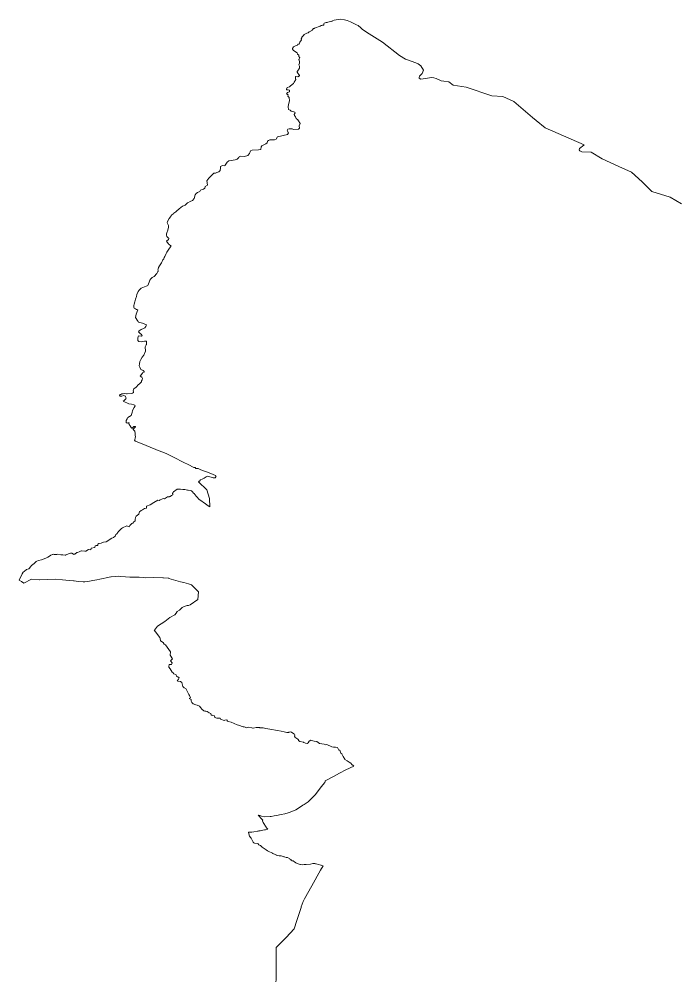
# Model space of a CAD drawing. Header units: inches. Extents: x 16.182 to 16.578, y 48.118 to 48.323.
# Drawn here: x 16.1852 to 16.2332, y 48.1939 to 48.2642 of the extents above; entities that cross this region are included whole.
import ezdxf

# ---------------------------------------------------------------- set-up
doc = ezdxf.new("R2010")
doc.units = ezdxf.units.IN
doc.header["$MEASUREMENT"] = 0
doc.layers.add('Vienna_Districts', color=7, linetype='Continuous', lineweight=9, true_color=0xf0f0f0)

msp = doc.modelspace()

# ---------------------------------------------------------------- linework, layer by layer
at = {"layer": 'Vienna_Districts'}
for p, q in [((16.207447, 48.263881), (16.207476, 48.263916)), ((16.207449, 48.263802), (16.207447, 48.263881)), ((16.207476, 48.263916), (16.207619, 48.263965)), ((16.207619, 48.263965), (16.207674, 48.26397)), ((16.207674, 48.26397), (16.20773, 48.263996)), ((16.20773, 48.263996), (16.207935, 48.264046)), ((16.207935, 48.264046), (16.208033, 48.264067)), ((16.208033, 48.264067), (16.20805, 48.264046)), ((16.20805, 48.264046), (16.208072, 48.264097)), ((16.208072, 48.264097), (16.208186, 48.264132)), ((16.208186, 48.264132), (16.208634, 48.264209)), ((16.208634, 48.264209), (16.208955, 48.264175)), ((16.208955, 48.264175), (16.209138, 48.264112)), ((16.209138, 48.264112), (16.209379, 48.264029)), ((16.209379, 48.264029), (16.20984, 48.263809)), ((16.20601, 48.263081), (16.206208, 48.263198)), ((16.206208, 48.263198), (16.206306, 48.263214)), ((16.206306, 48.263214), (16.20638, 48.263276)), ((16.20638, 48.263276), (16.206491, 48.263325)), ((16.206491, 48.263325), (16.206517, 48.263376)), ((16.206517, 48.263376), (16.206593, 48.263411)), ((16.206593, 48.263411), (16.206686, 48.263525)), ((16.206686, 48.263525), (16.206734, 48.263538)), ((16.206734, 48.263538), (16.206751, 48.263561)), ((16.206751, 48.263561), (16.207184, 48.263697)), ((16.207184, 48.263697), (16.207238, 48.263741)), ((16.207238, 48.263741), (16.207295, 48.263749)), ((16.207295, 48.263749), (16.207345, 48.263783)), ((16.207345, 48.263783), (16.207419, 48.263782)), ((16.207419, 48.263782), (16.207449, 48.263802)), ((16.20984, 48.263809), (16.209959, 48.263752)), ((16.209959, 48.263752), (16.210024, 48.263689)), ((16.210024, 48.263689), (16.210067, 48.263648)), ((16.210067, 48.263648), (16.210117, 48.2636)), ((16.210117, 48.2636), (16.210232, 48.263491)), ((16.210232, 48.263491), (16.210554, 48.263263)), ((16.210554, 48.263263), (16.21172, 48.262527)), ((16.205631, 48.26239), (16.205687, 48.26253)), ((16.205687, 48.26253), (16.205817, 48.262697)), ((16.205791, 48.262783), (16.205828, 48.262861)), ((16.205817, 48.262697), (16.205791, 48.262783)), ((16.205825, 48.262907), (16.20586, 48.262934)), ((16.205828, 48.262861), (16.205825, 48.262907)), ((16.20586, 48.262934), (16.205964, 48.263013)), ((16.205964, 48.263013), (16.20601, 48.263081)), ((16.21172, 48.262527), (16.212965, 48.26156)), ((16.205153, 48.262026), (16.205157, 48.262064)), ((16.205234, 48.261928), (16.205153, 48.262026)), ((16.205157, 48.262064), (16.205228, 48.262202)), ((16.205228, 48.262202), (16.205363, 48.262275)), ((16.205492, 48.261745), (16.205234, 48.261928)), ((16.205363, 48.262275), (16.205444, 48.262282)), ((16.205444, 48.262282), (16.205509, 48.26231)), ((16.205509, 48.26231), (16.205539, 48.262384)), ((16.205539, 48.262384), (16.205631, 48.26239)), ((16.205516, 48.261665), (16.205492, 48.261745)), ((16.205618, 48.261578), (16.205516, 48.261665)), ((16.20562, 48.261486), (16.205618, 48.261578)), ((16.20568, 48.261396), (16.20562, 48.261486)), ((16.205625, 48.261266), (16.205634, 48.261287)), ((16.205672, 48.261116), (16.205625, 48.261266)), ((16.205634, 48.261287), (16.20568, 48.261396)), ((16.205663, 48.261008), (16.205672, 48.261116)), ((16.212965, 48.26156), (16.213406, 48.261296)), ((16.213406, 48.261296), (16.213432, 48.261281)), ((16.213432, 48.261281), (16.214283, 48.260966)), ((16.20548, 48.2604), (16.205596, 48.260516)), ((16.205481, 48.260347), (16.20548, 48.2604)), ((16.205596, 48.260516), (16.205607, 48.260555)), ((16.205607, 48.260555), (16.205663, 48.260628)), ((16.205623, 48.260883), (16.205663, 48.261008)), ((16.205657, 48.260789), (16.205623, 48.260883)), ((16.205663, 48.260628), (16.205657, 48.260789)), ((16.214283, 48.260966), (16.214341, 48.260944)), ((16.214341, 48.260944), (16.214528, 48.260807)), ((16.214528, 48.260807), (16.214721, 48.260475)), ((16.214721, 48.260475), (16.214642, 48.260245)), ((16.205273, 48.259603), (16.205394, 48.259794)), ((16.20536, 48.25987), (16.205361, 48.259991)), ((16.205394, 48.259794), (16.20536, 48.25987)), ((16.205361, 48.259991), (16.205406, 48.260017)), ((16.205406, 48.260017), (16.205536, 48.26001)), ((16.20566, 48.260098), (16.205481, 48.260347)), ((16.205536, 48.26001), (16.205655, 48.260073)), ((16.205655, 48.260073), (16.20566, 48.260098)), ((16.214428, 48.260041), (16.214404, 48.259939)), ((16.214404, 48.259939), (16.21442, 48.259895)), ((16.21442, 48.259895), (16.214538, 48.259818)), ((16.214642, 48.260245), (16.214428, 48.260041)), ((16.214538, 48.259818), (16.215329, 48.259942)), ((16.215329, 48.259942), (16.215488, 48.259936)), ((16.215488, 48.259936), (16.215661, 48.259885)), ((16.215661, 48.259885), (16.216011, 48.259715)), ((16.216011, 48.259715), (16.216224, 48.259677)), ((16.216224, 48.259677), (16.216584, 48.259643)), ((16.204706, 48.259095), (16.204761, 48.259222)), ((16.204723, 48.259046), (16.204706, 48.259095)), ((16.204845, 48.259045), (16.204723, 48.259046)), ((16.204761, 48.259222), (16.20493, 48.259264)), ((16.20492, 48.259032), (16.204845, 48.259045)), ((16.20494, 48.259012), (16.20492, 48.259032)), ((16.204922, 48.258907), (16.20494, 48.259012)), ((16.20493, 48.259264), (16.205006, 48.259334)), ((16.205006, 48.259334), (16.20523, 48.259514)), ((16.20523, 48.259514), (16.205273, 48.259603)), ((16.216584, 48.259643), (16.216886, 48.259402)), ((16.216886, 48.259402), (16.217856, 48.259239)), ((16.217856, 48.259239), (16.219733, 48.258613)), ((16.204703, 48.258762), (16.204794, 48.258848)), ((16.204822, 48.258683), (16.204703, 48.258762)), ((16.204794, 48.258848), (16.204922, 48.258907)), ((16.204799, 48.25859), (16.204822, 48.258683)), ((16.204895, 48.258484), (16.204799, 48.25859)), ((16.204934, 48.258235), (16.204895, 48.258484)), ((16.219733, 48.258613), (16.220531, 48.258569)), ((16.220531, 48.258569), (16.221344, 48.258193)), ((16.204844, 48.257814), (16.204858, 48.257988)), ((16.204851, 48.257604), (16.204844, 48.257814)), ((16.204968, 48.257556), (16.204851, 48.257604)), ((16.204858, 48.257988), (16.204934, 48.258235)), ((16.205051, 48.257495), (16.204968, 48.257556)), ((16.221344, 48.258193), (16.222709, 48.257034)), ((16.205241, 48.257444), (16.205051, 48.257495)), ((16.20531, 48.257405), (16.205241, 48.257444)), ((16.205264, 48.257235), (16.205339, 48.257364)), ((16.205303, 48.257163), (16.205264, 48.257235)), ((16.205378, 48.257066), (16.205303, 48.257163)), ((16.205339, 48.257364), (16.20531, 48.257405)), ((16.205426, 48.256961), (16.205378, 48.257066)), ((16.205535, 48.256855), (16.205426, 48.256961)), ((16.205578, 48.256791), (16.205535, 48.256855)), ((16.222709, 48.257034), (16.222974, 48.256809)), ((16.204772, 48.256073), (16.204797, 48.256165)), ((16.204797, 48.256165), (16.204907, 48.25621)), ((16.204907, 48.25621), (16.205118, 48.256202)), ((16.205118, 48.256202), (16.205217, 48.256151)), ((16.205217, 48.256151), (16.205589, 48.256173)), ((16.205716, 48.256584), (16.205578, 48.256791)), ((16.205589, 48.256173), (16.205673, 48.256258)), ((16.205647, 48.256421), (16.205716, 48.256584)), ((16.205673, 48.256258), (16.205647, 48.256421)), ((16.222974, 48.256809), (16.223617, 48.256263)), ((16.223617, 48.256263), (16.226474, 48.255026)), ((16.203843, 48.255397), (16.20396, 48.255443)), ((16.20396, 48.255443), (16.204062, 48.255615)), ((16.204062, 48.255615), (16.20479, 48.255776)), ((16.204846, 48.255904), (16.204772, 48.256073)), ((16.20479, 48.255776), (16.204846, 48.255904)), ((16.202837, 48.254696), (16.202859, 48.254887)), ((16.202859, 48.254887), (16.202909, 48.254953)), ((16.202909, 48.254953), (16.20321, 48.2551)), ((16.20321, 48.2551), (16.20331, 48.255176)), ((16.20331, 48.255176), (16.203332, 48.255302)), ((16.203332, 48.255302), (16.203404, 48.255356)), ((16.203404, 48.255356), (16.203495, 48.2554)), ((16.203495, 48.2554), (16.203843, 48.255397)), ((16.226139, 48.254765), (16.226105, 48.254674)), ((16.22646, 48.255015), (16.226139, 48.254765)), ((16.226474, 48.255026), (16.22646, 48.255015)), ((16.201099, 48.253987), (16.201231, 48.254104)), ((16.201231, 48.254104), (16.20125, 48.254164)), ((16.20125, 48.254164), (16.201303, 48.254184)), ((16.201303, 48.254184), (16.201372, 48.254203)), ((16.201372, 48.254203), (16.201649, 48.254175)), ((16.201649, 48.254175), (16.201883, 48.254244)), ((16.201883, 48.254244), (16.202015, 48.254386)), ((16.202015, 48.254386), (16.202069, 48.254602)), ((16.202069, 48.254602), (16.20219, 48.25465)), ((16.20219, 48.25465), (16.202676, 48.254658)), ((16.202676, 48.254658), (16.202837, 48.254696)), ((16.226105, 48.254674), (16.226162, 48.254588)), ((16.226162, 48.254588), (16.226307, 48.254529)), ((16.226307, 48.254529), (16.22698, 48.254493)), ((16.22698, 48.254493), (16.226987, 48.254492)), ((16.226987, 48.254492), (16.227804, 48.25401)), ((16.199892, 48.253326), (16.199897, 48.253452)), ((16.199897, 48.253452), (16.200041, 48.253524)), ((16.200041, 48.253524), (16.200194, 48.253489)), ((16.200194, 48.253489), (16.200238, 48.253537)), ((16.200238, 48.253537), (16.20038, 48.253773)), ((16.20038, 48.253773), (16.200501, 48.253864)), ((16.200501, 48.253864), (16.20066, 48.253885)), ((16.20066, 48.253885), (16.200968, 48.253928)), ((16.200968, 48.253928), (16.201099, 48.253987)), ((16.227804, 48.25401), (16.229019, 48.253453)), ((16.229019, 48.253453), (16.229944, 48.253042)), ((16.199022, 48.252595), (16.199273, 48.25283)), ((16.199273, 48.25283), (16.19941, 48.252957)), ((16.19941, 48.252957), (16.199512, 48.252971)), ((16.199512, 48.252971), (16.199629, 48.252998)), ((16.199629, 48.252998), (16.19976, 48.253059)), ((16.19976, 48.253059), (16.199865, 48.253156)), ((16.199865, 48.253156), (16.199892, 48.253326)), ((16.229944, 48.253042), (16.230706, 48.25232)), ((16.198733, 48.251853), (16.198759, 48.251985)), ((16.198759, 48.251985), (16.198929, 48.252079)), ((16.198885, 48.252388), (16.199022, 48.252595)), ((16.198907, 48.252286), (16.198885, 48.252388)), ((16.198915, 48.252246), (16.198907, 48.252286)), ((16.198922, 48.252196), (16.198915, 48.252246)), ((16.198926, 48.252137), (16.198922, 48.252196)), ((16.198929, 48.252079), (16.198926, 48.252137)), ((16.230706, 48.25232), (16.231137, 48.251912)), ((16.197963, 48.251097), (16.198027, 48.251385)), ((16.198027, 48.251385), (16.198116, 48.251482)), ((16.198116, 48.251482), (16.198203, 48.251535)), ((16.198203, 48.251535), (16.198379, 48.251618)), ((16.198379, 48.251618), (16.198418, 48.251705)), ((16.198418, 48.251705), (16.198543, 48.251765)), ((16.198543, 48.251765), (16.198637, 48.251785)), ((16.198637, 48.251785), (16.198733, 48.251853)), ((16.231137, 48.251912), (16.231435, 48.25163)), ((16.231435, 48.25163), (16.232759, 48.251201)), ((16.196875, 48.250352), (16.197106, 48.250551)), ((16.197106, 48.250551), (16.197293, 48.25063)), ((16.197293, 48.25063), (16.197475, 48.250783)), ((16.197475, 48.250783), (16.197497, 48.250802)), ((16.197497, 48.250802), (16.197675, 48.250883)), ((16.197675, 48.250883), (16.197832, 48.250957)), ((16.197832, 48.250957), (16.197963, 48.251097)), ((16.232759, 48.251201), (16.233589, 48.250711)), ((16.196229, 48.249768), (16.196261, 48.249821)), ((16.196261, 48.249821), (16.196317, 48.249917)), ((16.196317, 48.249917), (16.196465, 48.250003)), ((16.196465, 48.250003), (16.196504, 48.250079)), ((16.196504, 48.250079), (16.196589, 48.250121)), ((16.196589, 48.250121), (16.196638, 48.250162)), ((16.196638, 48.250162), (16.196709, 48.25023)), ((16.196709, 48.25023), (16.196819, 48.25031)), ((16.196819, 48.25031), (16.196875, 48.250352)), ((16.195978, 48.249319), (16.196011, 48.249439)), ((16.196096, 48.249125), (16.195978, 48.249319)), ((16.196011, 48.249439), (16.196141, 48.249644)), ((16.196072, 48.248989), (16.196096, 48.249125)), ((16.196141, 48.249644), (16.196229, 48.249768)), ((16.195934, 48.248516), (16.195985, 48.248676)), ((16.195938, 48.248416), (16.195934, 48.248516)), ((16.195959, 48.248338), (16.195938, 48.248416)), ((16.195985, 48.248676), (16.196005, 48.248712)), ((16.196005, 48.248712), (16.196072, 48.248989)), ((16.195934, 48.247998), (16.196077, 48.248121)), ((16.195978, 48.24791), (16.195934, 48.247998)), ((16.196059, 48.248239), (16.195959, 48.248338)), ((16.196077, 48.247786), (16.195978, 48.24791)), ((16.196101, 48.248199), (16.196059, 48.248239)), ((16.196077, 48.248121), (16.196109, 48.248161)), ((16.196082, 48.247781), (16.196077, 48.247786)), ((16.196128, 48.247739), (16.196082, 48.247781)), ((16.196109, 48.248161), (16.196101, 48.248199)), ((16.196266, 48.247656), (16.196128, 48.247739)), ((16.195812, 48.246873), (16.195915, 48.24708)), ((16.195915, 48.24708), (16.195972, 48.247182)), ((16.195972, 48.247182), (16.196167, 48.247485)), ((16.196167, 48.247485), (16.196243, 48.247597)), ((16.196243, 48.247597), (16.196278, 48.247649)), ((16.196278, 48.247649), (16.196266, 48.247656)), ((16.195425, 48.246194), (16.195574, 48.246397)), ((16.195574, 48.246397), (16.19563, 48.246505)), ((16.19563, 48.246505), (16.19567, 48.246616)), ((16.19567, 48.246616), (16.195738, 48.246701)), ((16.195738, 48.246701), (16.195776, 48.246808)), ((16.195776, 48.246808), (16.195812, 48.246873)), ((16.195048, 48.245398), (16.195236, 48.245632)), ((16.195236, 48.245632), (16.195308, 48.245762)), ((16.195308, 48.245762), (16.195327, 48.245795)), ((16.195316, 48.245887), (16.195324, 48.245944)), ((16.19532, 48.245847), (16.195316, 48.245887)), ((16.195324, 48.245821), (16.19532, 48.245847)), ((16.195324, 48.245944), (16.195353, 48.246057)), ((16.195325, 48.24581), (16.195324, 48.245821)), ((16.195327, 48.245795), (16.195325, 48.24581)), ((16.195353, 48.246057), (16.195425, 48.246194)), ((16.194618, 48.244864), (16.194663, 48.244982)), ((16.194663, 48.244982), (16.194712, 48.245146)), ((16.194712, 48.245146), (16.194788, 48.245247)), ((16.194788, 48.245247), (16.194881, 48.245332)), ((16.194881, 48.245332), (16.194934, 48.245356)), ((16.194934, 48.245356), (16.194993, 48.245377)), ((16.194993, 48.245377), (16.195048, 48.245398)), ((16.193779, 48.244097), (16.193875, 48.244302)), ((16.193875, 48.244302), (16.193933, 48.244399)), ((16.193933, 48.244399), (16.194012, 48.244489)), ((16.194012, 48.244489), (16.194089, 48.244551)), ((16.194089, 48.244551), (16.19421, 48.244615)), ((16.19421, 48.244615), (16.194322, 48.244658)), ((16.194322, 48.244658), (16.194441, 48.244691)), ((16.194441, 48.244691), (16.194535, 48.244734)), ((16.194535, 48.244734), (16.194566, 48.244754)), ((16.194566, 48.244754), (16.194599, 48.244798)), ((16.194599, 48.244798), (16.194618, 48.244864)), ((16.193562, 48.243377), (16.193611, 48.243558)), ((16.193611, 48.243558), (16.193681, 48.243744)), ((16.193681, 48.243744), (16.193734, 48.243945)), ((16.193734, 48.243945), (16.193779, 48.244097)), ((16.193543, 48.243287), (16.193562, 48.243377)), ((16.193543, 48.243241), (16.193543, 48.243287)), ((16.193552, 48.243168), (16.193543, 48.243241)), ((16.19358, 48.243094), (16.193552, 48.243168)), ((16.193681, 48.243039), (16.19358, 48.243094)), ((16.193743, 48.243003), (16.193681, 48.243039)), ((16.19372, 48.242661), (16.193837, 48.242966)), ((16.193837, 48.242966), (16.193743, 48.243003)), ((16.193683, 48.24242), (16.19372, 48.242661)), ((16.193728, 48.242335), (16.193683, 48.24242)), ((16.193792, 48.242208), (16.193728, 48.242335)), ((16.19386, 48.242113), (16.193792, 48.242208)), ((16.193883, 48.242082), (16.19386, 48.242113)), ((16.193879, 48.241371), (16.193946, 48.241425)), ((16.193894, 48.242073), (16.193883, 48.242082)), ((16.194194, 48.241985), (16.193894, 48.242073)), ((16.193946, 48.241425), (16.194095, 48.241543)), ((16.194095, 48.241543), (16.194262, 48.241605)), ((16.194482, 48.24187), (16.194194, 48.241985)), ((16.194262, 48.241605), (16.194364, 48.241658)), ((16.194364, 48.241658), (16.194425, 48.241758)), ((16.194425, 48.241758), (16.194446, 48.241818)), ((16.194446, 48.241818), (16.194482, 48.24187)), ((16.193831, 48.240833), (16.193839, 48.240927)), ((16.193852, 48.240737), (16.193831, 48.240833)), ((16.193839, 48.240927), (16.193894, 48.241061)), ((16.193907, 48.240653), (16.193852, 48.240737)), ((16.194034, 48.241227), (16.193879, 48.241371)), ((16.193894, 48.241061), (16.194099, 48.241042)), ((16.194085, 48.241194), (16.194034, 48.241227)), ((16.194149, 48.241088), (16.194085, 48.241194)), ((16.194338, 48.240684), (16.194097, 48.240621)), ((16.194099, 48.241042), (16.194149, 48.241088)), ((16.194448, 48.240674), (16.194338, 48.240684)), ((16.194097, 48.240621), (16.193907, 48.240653)), ((16.194383, 48.24026), (16.194397, 48.240314)), ((16.194406, 48.239943), (16.194383, 48.24026)), ((16.194397, 48.240314), (16.194448, 48.240411)), ((16.194465, 48.240653), (16.194448, 48.240674)), ((16.194448, 48.240411), (16.194471, 48.240443)), ((16.194483, 48.240498), (16.194465, 48.240653)), ((16.194471, 48.240443), (16.194483, 48.240498)), ((16.193977, 48.239184), (16.194052, 48.239341)), ((16.194052, 48.239341), (16.194153, 48.239511)), ((16.194153, 48.239511), (16.194286, 48.239662)), ((16.194286, 48.239662), (16.194406, 48.239943)), ((16.193933, 48.238887), (16.193952, 48.239027)), ((16.193976, 48.238791), (16.193933, 48.238887)), ((16.193952, 48.239027), (16.193977, 48.239184)), ((16.194061, 48.238602), (16.193976, 48.238791)), ((16.194226, 48.238533), (16.194061, 48.238602)), ((16.194019, 48.238113), (16.194195, 48.238333)), ((16.194133, 48.238039), (16.194019, 48.238113)), ((16.194181, 48.23796), (16.194133, 48.238039)), ((16.19417, 48.237868), (16.194181, 48.23796)), ((16.194195, 48.238333), (16.194215, 48.238391)), ((16.194215, 48.238391), (16.194302, 48.238425)), ((16.194299, 48.23846), (16.194226, 48.238533)), ((16.194302, 48.238425), (16.194299, 48.23846)), ((16.193518, 48.237124), (16.193561, 48.237188)), ((16.193561, 48.237188), (16.193719, 48.237309)), ((16.193719, 48.237309), (16.193772, 48.237367)), ((16.193772, 48.237367), (16.193847, 48.237468)), ((16.193847, 48.237468), (16.193985, 48.237582)), ((16.193985, 48.237582), (16.194072, 48.237649)), ((16.194072, 48.237649), (16.194102, 48.237719)), ((16.194102, 48.237719), (16.19412, 48.237783)), ((16.19412, 48.237783), (16.19417, 48.237868)), ((16.192502, 48.236705), (16.192515, 48.236767)), ((16.192523, 48.236681), (16.192502, 48.236705)), ((16.192515, 48.236767), (16.19256, 48.236783)), ((16.19255, 48.236651), (16.192523, 48.236681)), ((16.192662, 48.236674), (16.19255, 48.236651)), ((16.19256, 48.236783), (16.19259, 48.236795)), ((16.19259, 48.236795), (16.192672, 48.236825)), ((16.192794, 48.236702), (16.192662, 48.236674)), ((16.192672, 48.236825), (16.192774, 48.236844)), ((16.192774, 48.236844), (16.192891, 48.236865)), ((16.192929, 48.23666), (16.192794, 48.236702)), ((16.192891, 48.236865), (16.193023, 48.236843)), ((16.192949, 48.236654), (16.192929, 48.23666)), ((16.192975, 48.236573), (16.192949, 48.236654)), ((16.192989, 48.236516), (16.192975, 48.236573)), ((16.192975, 48.236461), (16.192989, 48.236516)), ((16.193023, 48.236843), (16.193071, 48.236843)), ((16.193071, 48.236843), (16.193382, 48.236857)), ((16.193382, 48.236857), (16.193448, 48.236879)), ((16.193448, 48.236879), (16.193521, 48.236941)), ((16.19349, 48.23705), (16.193518, 48.237124)), ((16.193528, 48.236985), (16.19349, 48.23705)), ((16.193521, 48.236941), (16.193528, 48.236985)), ((16.192769, 48.236301), (16.192836, 48.236349)), ((16.193191, 48.236099), (16.192769, 48.236301)), ((16.192836, 48.236349), (16.192975, 48.236461)), ((16.193371, 48.23608), (16.193191, 48.236099)), ((16.193556, 48.236027), (16.193371, 48.23608)), ((16.193454, 48.235603), (16.193579, 48.235822)), ((16.193625, 48.235997), (16.193556, 48.236027)), ((16.193579, 48.235822), (16.193638, 48.235963)), ((16.193638, 48.235963), (16.193625, 48.235997)), ((16.193055, 48.234996), (16.193114, 48.235114)), ((16.193114, 48.235114), (16.193344, 48.235249)), ((16.193344, 48.235249), (16.193418, 48.235476)), ((16.193418, 48.235476), (16.193454, 48.235603)), ((16.192994, 48.234891), (16.193055, 48.234996)), ((16.192994, 48.234738), (16.192994, 48.234891)), ((16.193017, 48.234703), (16.192994, 48.234738)), ((16.193058, 48.234697), (16.193017, 48.234703)), ((16.193111, 48.234723), (16.193058, 48.234697)), ((16.193178, 48.234713), (16.193111, 48.234723)), ((16.193213, 48.234695), (16.193178, 48.234713)), ((16.193186, 48.234659), (16.193213, 48.234695)), ((16.193197, 48.234584), (16.193186, 48.234659)), ((16.193277, 48.234504), (16.193197, 48.234584)), ((16.19336, 48.234382), (16.193277, 48.234504)), ((16.19339, 48.234348), (16.19336, 48.234382)), ((16.19356, 48.234441), (16.193461, 48.234358)), ((16.19355, 48.234294), (16.19366, 48.234409)), ((16.19367, 48.234437), (16.19356, 48.234441)), ((16.19366, 48.234409), (16.19367, 48.234437)), ((16.193414, 48.234318), (16.19339, 48.234348)), ((16.193427, 48.234328), (16.193414, 48.234318)), ((16.193461, 48.234358), (16.193427, 48.234328)), ((16.193491, 48.234232), (16.193508, 48.234249)), ((16.193525, 48.234209), (16.193491, 48.234232)), ((16.193508, 48.234249), (16.19355, 48.234294)), ((16.193606, 48.234129), (16.193525, 48.234209)), ((16.193628, 48.234097), (16.193606, 48.234129)), ((16.193652, 48.23394), (16.193628, 48.234097)), ((16.19364, 48.233599), (16.193662, 48.233718)), ((16.193647, 48.233782), (16.193652, 48.23394)), ((16.193662, 48.233718), (16.193647, 48.233782)), ((16.193594, 48.233409), (16.19364, 48.233599)), ((16.193636, 48.23339), (16.193594, 48.233409)), ((16.193669, 48.233378), (16.193636, 48.23339)), ((16.193676, 48.233375), (16.193669, 48.233378)), ((16.193746, 48.233348), (16.193676, 48.233375)), ((16.193896, 48.233288), (16.193746, 48.233348)), ((16.194045, 48.233227), (16.193896, 48.233288)), ((16.195151, 48.232771), (16.194045, 48.233227)), ((16.195339, 48.232695), (16.195151, 48.232771)), ((16.195669, 48.232561), (16.195339, 48.232695)), ((16.195956, 48.232443), (16.195669, 48.232561)), ((16.19644, 48.232204), (16.195956, 48.232443)), ((16.197214, 48.231823), (16.19644, 48.232204)), ((16.197527, 48.231661), (16.197214, 48.231823)), ((16.197929, 48.231452), (16.197527, 48.231661)), ((16.198064, 48.23144), (16.197929, 48.231452)), ((16.198055, 48.231383), (16.198064, 48.23144)), ((16.19826, 48.231365), (16.198055, 48.231383)), ((16.198457, 48.231281), (16.19826, 48.231365)), ((16.198648, 48.231214), (16.198457, 48.231281)), ((16.198942, 48.231107), (16.198648, 48.231214)), ((16.199101, 48.231038), (16.198942, 48.231107)), ((16.199181, 48.231002), (16.199101, 48.231038)), ((16.199509, 48.230875), (16.199181, 48.231002)), ((16.199553, 48.230859), (16.199509, 48.230875)), ((16.199529, 48.230835), (16.199553, 48.230859)), ((16.198272, 48.230391), (16.198309, 48.230461)), ((16.19889, 48.229809), (16.198272, 48.230391)), ((16.198309, 48.230461), (16.198356, 48.230449)), ((16.198356, 48.230449), (16.198435, 48.230538)), ((16.198435, 48.230538), (16.198547, 48.230606)), ((16.198547, 48.230606), (16.198683, 48.23066)), ((16.198683, 48.23066), (16.198833, 48.23077)), ((16.198833, 48.23077), (16.198924, 48.230805)), ((16.198924, 48.230805), (16.199017, 48.230802)), ((16.199017, 48.230802), (16.199201, 48.23075)), ((16.199201, 48.23075), (16.199344, 48.230696)), ((16.199344, 48.230696), (16.199508, 48.230705)), ((16.199508, 48.230705), (16.199576, 48.230809)), ((16.199576, 48.230809), (16.199529, 48.230835)), ((16.196312, 48.229408), (16.19639, 48.229462)), ((16.196383, 48.229556), (16.196384, 48.229558)), ((16.196383, 48.229553), (16.196383, 48.229556)), ((16.196383, 48.229551), (16.196383, 48.229553)), ((16.196383, 48.229549), (16.196383, 48.229551)), ((16.196384, 48.229547), (16.196383, 48.229549)), ((16.196384, 48.229558), (16.196385, 48.229561)), ((16.196384, 48.229545), (16.196384, 48.229547)), ((16.196385, 48.229544), (16.196384, 48.229545)), ((16.196385, 48.229564), (16.196386, 48.229567)), ((16.196385, 48.229561), (16.196385, 48.229564)), ((16.196385, 48.229542), (16.196385, 48.229544)), ((16.196386, 48.22954), (16.196385, 48.229542)), ((16.196386, 48.229567), (16.196387, 48.22957)), ((16.196387, 48.229538), (16.196386, 48.22954)), ((16.196387, 48.22957), (16.196388, 48.229573)), ((16.196387, 48.229537), (16.196387, 48.229538)), ((16.196388, 48.229535), (16.196387, 48.229537)), ((16.196388, 48.229573), (16.196389, 48.229576)), ((16.196389, 48.229533), (16.196388, 48.229535)), ((16.196389, 48.229576), (16.19639, 48.229579)), ((16.19639, 48.229532), (16.196389, 48.229533)), ((16.19639, 48.229579), (16.196391, 48.229582)), ((16.196391, 48.22953), (16.19639, 48.229532)), ((16.19639, 48.229462), (16.196392, 48.229464)), ((16.196391, 48.229582), (16.196392, 48.229585)), ((16.196392, 48.229528), (16.196391, 48.22953)), ((16.196392, 48.229585), (16.196393, 48.229588)), ((16.196393, 48.229527), (16.196392, 48.229528)), ((16.196392, 48.229464), (16.196393, 48.229465)), ((16.196393, 48.229588), (16.196395, 48.229591)), ((16.196395, 48.229525), (16.196393, 48.229527)), ((16.196393, 48.229465), (16.196395, 48.229467)), ((16.196395, 48.229591), (16.196396, 48.229594)), ((16.196396, 48.229523), (16.196395, 48.229525)), ((16.196395, 48.229467), (16.196396, 48.229468)), ((16.196396, 48.229594), (16.196397, 48.229597)), ((16.196397, 48.229522), (16.196396, 48.229523)), ((16.196396, 48.229468), (16.196397, 48.22947)), ((16.196397, 48.229597), (16.196399, 48.2296)), ((16.196398, 48.22952), (16.196397, 48.229522)), ((16.196397, 48.22947), (16.196399, 48.229471)), ((16.1964, 48.229519), (16.196398, 48.22952)), ((16.196399, 48.2296), (16.1964, 48.229603)), ((16.196399, 48.229471), (16.1964, 48.229473)), ((16.1964, 48.229603), (16.196402, 48.229605)), ((16.196401, 48.229517), (16.1964, 48.229519)), ((16.1964, 48.229473), (16.196401, 48.229475)), ((16.196402, 48.229515), (16.196401, 48.229517)), ((16.196401, 48.229475), (16.196402, 48.229476)), ((16.196402, 48.229605), (16.196403, 48.229608)), ((16.196403, 48.229514), (16.196402, 48.229515)), ((16.196402, 48.229476), (16.196403, 48.229478)), ((16.196403, 48.229608), (16.196404, 48.229611)), ((16.196403, 48.229513), (16.196403, 48.229514)), ((16.196404, 48.229511), (16.196403, 48.229513)), ((16.196403, 48.229478), (16.196404, 48.22948)), ((16.196404, 48.229611), (16.196406, 48.229613)), ((16.196405, 48.229509), (16.196404, 48.229511)), ((16.196404, 48.22948), (16.196405, 48.229481)), ((16.196406, 48.229507), (16.196405, 48.229509)), ((16.196405, 48.229483), (16.196406, 48.229485)), ((16.196405, 48.229481), (16.196405, 48.229483)), ((16.196406, 48.229613), (16.196407, 48.229616)), ((16.196406, 48.229505), (16.196406, 48.229507)), ((16.196407, 48.229503), (16.196406, 48.229505)), ((16.196406, 48.229487), (16.196407, 48.229489)), ((16.196406, 48.229485), (16.196406, 48.229487)), ((16.196407, 48.229616), (16.196408, 48.229618)), ((16.196407, 48.229501), (16.196407, 48.229503)), ((16.196407, 48.229499), (16.196407, 48.229501)), ((16.196408, 48.229498), (16.196407, 48.229499)), ((16.196407, 48.229492), (16.196408, 48.229494)), ((16.196407, 48.22949), (16.196407, 48.229492)), ((16.196407, 48.229489), (16.196407, 48.22949)), ((16.196408, 48.229618), (16.19641, 48.229621)), ((16.196408, 48.229496), (16.196408, 48.229498)), ((16.196408, 48.229494), (16.196408, 48.229496)), ((16.19641, 48.229621), (16.196411, 48.229623)), ((16.196411, 48.229623), (16.196413, 48.229626)), ((16.196413, 48.229626), (16.196414, 48.229628)), ((16.196414, 48.229628), (16.196416, 48.22963)), ((16.196416, 48.22963), (16.196417, 48.229633)), ((16.196417, 48.229633), (16.196419, 48.229635)), ((16.196419, 48.229635), (16.196421, 48.229638)), ((16.196421, 48.229638), (16.196423, 48.22964)), ((16.196423, 48.22964), (16.196424, 48.229642)), ((16.196424, 48.229642), (16.196426, 48.229645)), ((16.196426, 48.229645), (16.196428, 48.229647)), ((16.196428, 48.229647), (16.19643, 48.229649)), ((16.19643, 48.229649), (16.196432, 48.229651)), ((16.196432, 48.229651), (16.196434, 48.229654)), ((16.196434, 48.229654), (16.196436, 48.229656)), ((16.196436, 48.229656), (16.196438, 48.229658)), ((16.196438, 48.229658), (16.196441, 48.22966)), ((16.196441, 48.22966), (16.196443, 48.229663)), ((16.196443, 48.229663), (16.196543, 48.229739)), ((16.196543, 48.229739), (16.196621, 48.229801)), ((16.196621, 48.229801), (16.196726, 48.229877)), ((16.196726, 48.229877), (16.196957, 48.229872)), ((16.196957, 48.229872), (16.197136, 48.229848)), ((16.197136, 48.229848), (16.197273, 48.22983)), ((16.197273, 48.22983), (16.197482, 48.229802)), ((16.197482, 48.229802), (16.197532, 48.229795)), ((16.197532, 48.229795), (16.197667, 48.229777)), ((16.197667, 48.229777), (16.197777, 48.229751)), ((16.197777, 48.229751), (16.19787, 48.22964)), ((16.19787, 48.22964), (16.197899, 48.229606)), ((16.197899, 48.229606), (16.197977, 48.229517)), ((16.197977, 48.229517), (16.198014, 48.229473)), ((16.198014, 48.229473), (16.198028, 48.229458)), ((16.198028, 48.229458), (16.198118, 48.229352)), ((16.199088, 48.229178), (16.19889, 48.229809)), ((16.194749, 48.228712), (16.195003, 48.228894)), ((16.195003, 48.228894), (16.19531, 48.229054)), ((16.19531, 48.229054), (16.195412, 48.229026)), ((16.195412, 48.229026), (16.195474, 48.229092)), ((16.195474, 48.229092), (16.195601, 48.229129)), ((16.195601, 48.229129), (16.195688, 48.229174)), ((16.195688, 48.229174), (16.195785, 48.229167)), ((16.195785, 48.229167), (16.196017, 48.229313)), ((16.196017, 48.229313), (16.19602, 48.229314)), ((16.19602, 48.229314), (16.196023, 48.229314)), ((16.196023, 48.229314), (16.196026, 48.229314)), ((16.196026, 48.229314), (16.196029, 48.229314)), ((16.196029, 48.229314), (16.196032, 48.229314)), ((16.196032, 48.229314), (16.196035, 48.229314)), ((16.196035, 48.229314), (16.196038, 48.229314)), ((16.196038, 48.229314), (16.196041, 48.229314)), ((16.196041, 48.229314), (16.196044, 48.229314)), ((16.196044, 48.229314), (16.196047, 48.229314)), ((16.196047, 48.229314), (16.19605, 48.229314)), ((16.19605, 48.229314), (16.196053, 48.229314)), ((16.196053, 48.229314), (16.196056, 48.229314)), ((16.196056, 48.229314), (16.196059, 48.229313)), ((16.196059, 48.229313), (16.196062, 48.229313)), ((16.196062, 48.229313), (16.196065, 48.229313)), ((16.196065, 48.229313), (16.196068, 48.229313)), ((16.196068, 48.229313), (16.196071, 48.229312)), ((16.196071, 48.229312), (16.196074, 48.229312)), ((16.196074, 48.229312), (16.196077, 48.229311)), ((16.196077, 48.229311), (16.19608, 48.229311)), ((16.19608, 48.229311), (16.196083, 48.22931)), ((16.196083, 48.22931), (16.196086, 48.22931)), ((16.196086, 48.22931), (16.196089, 48.229309)), ((16.196089, 48.229309), (16.196092, 48.229309)), ((16.196092, 48.229309), (16.196095, 48.229308)), ((16.196095, 48.229308), (16.196097, 48.229308)), ((16.196097, 48.229308), (16.1961, 48.229308)), ((16.1961, 48.229308), (16.196103, 48.229308)), ((16.196103, 48.229308), (16.196106, 48.229308)), ((16.196106, 48.229308), (16.19611, 48.229308)), ((16.19611, 48.229308), (16.196114, 48.229308)), ((16.196114, 48.229308), (16.196118, 48.229309)), ((16.196118, 48.229309), (16.196122, 48.229309)), ((16.196122, 48.229309), (16.196126, 48.22931)), ((16.196126, 48.22931), (16.19613, 48.22931)), ((16.19613, 48.22931), (16.196133, 48.229311)), ((16.196133, 48.229311), (16.196137, 48.229311)), ((16.196137, 48.229311), (16.196141, 48.229312)), ((16.196141, 48.229312), (16.196145, 48.229313)), ((16.196145, 48.229313), (16.196148, 48.229314)), ((16.196148, 48.229314), (16.19615, 48.229314)), ((16.19615, 48.229314), (16.196153, 48.229315)), ((16.196153, 48.229315), (16.196155, 48.229316)), ((16.196155, 48.229316), (16.196158, 48.229317)), ((16.196158, 48.229317), (16.19616, 48.229317)), ((16.19616, 48.229317), (16.196162, 48.229318)), ((16.196162, 48.229318), (16.196165, 48.229319)), ((16.196165, 48.229319), (16.196167, 48.22932)), ((16.196167, 48.22932), (16.196169, 48.229321)), ((16.196169, 48.229321), (16.196172, 48.229322)), ((16.196172, 48.229322), (16.196174, 48.229323)), ((16.196174, 48.229323), (16.196176, 48.229324)), ((16.196176, 48.229324), (16.196179, 48.229325)), ((16.196179, 48.229325), (16.196181, 48.229326)), ((16.196181, 48.229326), (16.196182, 48.229327)), ((16.196182, 48.229327), (16.196185, 48.229328)), ((16.196185, 48.229328), (16.196188, 48.22933)), ((16.196188, 48.22933), (16.196191, 48.229332)), ((16.196191, 48.229332), (16.196193, 48.229333)), ((16.196193, 48.229333), (16.196195, 48.229334)), ((16.196195, 48.229334), (16.196197, 48.229335)), ((16.196197, 48.229335), (16.196312, 48.229408)), ((16.198118, 48.229352), (16.198167, 48.229296)), ((16.198167, 48.229296), (16.198318, 48.229113)), ((16.198318, 48.229113), (16.19837, 48.229078)), ((16.19837, 48.229078), (16.198783, 48.2288)), ((16.198783, 48.2288), (16.198993, 48.228658)), ((16.199101, 48.228585), (16.199088, 48.229178)), ((16.19373, 48.227884), (16.193919, 48.228038)), ((16.193904, 48.228074), (16.193967, 48.228203)), ((16.193919, 48.228038), (16.193904, 48.228074)), ((16.193967, 48.228203), (16.19408, 48.228312)), ((16.19408, 48.228312), (16.194186, 48.228358)), ((16.194186, 48.228358), (16.194325, 48.228461)), ((16.194325, 48.228461), (16.194477, 48.228489)), ((16.194477, 48.228489), (16.194482, 48.228628)), ((16.194482, 48.228628), (16.194749, 48.228712)), ((16.198993, 48.228658), (16.199101, 48.228585)), ((16.193254, 48.227204), (16.193404, 48.227358)), ((16.193404, 48.227358), (16.193483, 48.22737)), ((16.193483, 48.22737), (16.193505, 48.227395)), ((16.193505, 48.227395), (16.19352, 48.227456)), ((16.19352, 48.227456), (16.193638, 48.227555)), ((16.193636, 48.227648), (16.193676, 48.227801)), ((16.193638, 48.227555), (16.193636, 48.227648)), ((16.193676, 48.227801), (16.19373, 48.227884)), ((16.192307, 48.226599), (16.192372, 48.226696)), ((16.192372, 48.226696), (16.192414, 48.226757)), ((16.192414, 48.226757), (16.192639, 48.226992)), ((16.192639, 48.226992), (16.192724, 48.227031)), ((16.192724, 48.227031), (16.19303, 48.227177)), ((16.19303, 48.227177), (16.193204, 48.227123)), ((16.193204, 48.227123), (16.193254, 48.227204)), ((16.191161, 48.225914), (16.191335, 48.225999)), ((16.191335, 48.225999), (16.191526, 48.226029)), ((16.191526, 48.226029), (16.191949, 48.226276)), ((16.191949, 48.226276), (16.192073, 48.22634)), ((16.192073, 48.22634), (16.192173, 48.226436)), ((16.192173, 48.226436), (16.192204, 48.226514)), ((16.192204, 48.226514), (16.192223, 48.22656)), ((16.192223, 48.22656), (16.192307, 48.226599)), ((16.189233, 48.225107), (16.18939, 48.225231)), ((16.18939, 48.225231), (16.189431, 48.225247)), ((16.189431, 48.225247), (16.189551, 48.225295)), ((16.189551, 48.225295), (16.189692, 48.225351)), ((16.189692, 48.225351), (16.189728, 48.225363)), ((16.189728, 48.225363), (16.189978, 48.225341)), ((16.189978, 48.225341), (16.190034, 48.225336)), ((16.190034, 48.225336), (16.190233, 48.225456)), ((16.190233, 48.225456), (16.190408, 48.225429)), ((16.190408, 48.225429), (16.190435, 48.225559)), ((16.190435, 48.225559), (16.190695, 48.225612)), ((16.190695, 48.225612), (16.190715, 48.225714)), ((16.190715, 48.225714), (16.190792, 48.225751)), ((16.190792, 48.225751), (16.190925, 48.225758)), ((16.190925, 48.225848), (16.190984, 48.225896)), ((16.190925, 48.225758), (16.190925, 48.225848)), ((16.190984, 48.225896), (16.191161, 48.225914)), ((16.186256, 48.224437), (16.186366, 48.224534)), ((16.186366, 48.224534), (16.186405, 48.224569)), ((16.186405, 48.224569), (16.186467, 48.224594)), ((16.186467, 48.224594), (16.186589, 48.224645)), ((16.186589, 48.224645), (16.186806, 48.224696)), ((16.186806, 48.224696), (16.187117, 48.224812)), ((16.187117, 48.224812), (16.187203, 48.22486)), ((16.187203, 48.22486), (16.187249, 48.224889)), ((16.187249, 48.224889), (16.187392, 48.224965)), ((16.187392, 48.224965), (16.187485, 48.225049)), ((16.187485, 48.225049), (16.187595, 48.225081)), ((16.187595, 48.225081), (16.18763, 48.225091)), ((16.18763, 48.225091), (16.187675, 48.225105)), ((16.187675, 48.225105), (16.187722, 48.225097)), ((16.187722, 48.225097), (16.187757, 48.225091)), ((16.187757, 48.225091), (16.187853, 48.225088)), ((16.187853, 48.225088), (16.187913, 48.225101)), ((16.187913, 48.225101), (16.188, 48.22512)), ((16.188, 48.22512), (16.188206, 48.225077)), ((16.188206, 48.225077), (16.18837, 48.22506)), ((16.18837, 48.22506), (16.188518, 48.225047)), ((16.188518, 48.225047), (16.18858, 48.225042)), ((16.188574, 48.225076), (16.188925, 48.225178)), ((16.188576, 48.225065), (16.188574, 48.225076)), ((16.18858, 48.225042), (16.188576, 48.225065)), ((16.188925, 48.225178), (16.189015, 48.225182)), ((16.189015, 48.225182), (16.189133, 48.225107)), ((16.189133, 48.225107), (16.189141, 48.225102)), ((16.189141, 48.225102), (16.189186, 48.225104)), ((16.189186, 48.225104), (16.189233, 48.225107)), ((16.185456, 48.223804), (16.18552, 48.223855)), ((16.18552, 48.223855), (16.185693, 48.223994)), ((16.185693, 48.223994), (16.185873, 48.224054)), ((16.185873, 48.224054), (16.186021, 48.224204)), ((16.186021, 48.224204), (16.186034, 48.224264)), ((16.186034, 48.224264), (16.186072, 48.224291)), ((16.186072, 48.224291), (16.186256, 48.224437)), ((16.185169, 48.223207), (16.185393, 48.223672)), ((16.185325, 48.223116), (16.185169, 48.223207)), ((16.185508, 48.223008), (16.185325, 48.223116)), ((16.185393, 48.223672), (16.185456, 48.223804)), ((16.186012, 48.223253), (16.185551, 48.223029)), ((16.186077, 48.223283), (16.186012, 48.223253)), ((16.186627, 48.223249), (16.186077, 48.223283)), ((16.186647, 48.223249), (16.186627, 48.223249)), ((16.18782, 48.223291), (16.186647, 48.223249)), ((16.188322, 48.223245), (16.18782, 48.223291)), ((16.188568, 48.223222), (16.188322, 48.223245)), ((16.188878, 48.22319), (16.188568, 48.223222)), ((16.189138, 48.223162), (16.188878, 48.22319)), ((16.189186, 48.223157), (16.189138, 48.223162)), ((16.189475, 48.22313), (16.189186, 48.223157)), ((16.189483, 48.22313), (16.189475, 48.22313)), ((16.189844, 48.223096), (16.189483, 48.22313)), ((16.190196, 48.223127), (16.189975, 48.223084)), ((16.190544, 48.223194), (16.190196, 48.223127)), ((16.190839, 48.223251), (16.190544, 48.223194)), ((16.191071, 48.223296), (16.190839, 48.223251)), ((16.191298, 48.223339), (16.191071, 48.223296)), ((16.191525, 48.223383), (16.191298, 48.223339)), ((16.191861, 48.223448), (16.191525, 48.223383)), ((16.191899, 48.223456), (16.191861, 48.223448)), ((16.192226, 48.223484), (16.191899, 48.223456)), ((16.192446, 48.223503), (16.192226, 48.223484)), ((16.19257, 48.223494), (16.192446, 48.223503)), ((16.192929, 48.223469), (16.19257, 48.223494)), ((16.193265, 48.223445), (16.192929, 48.223469)), ((16.19343, 48.223433), (16.193265, 48.223445)), ((16.193604, 48.223434), (16.19343, 48.223433)), ((16.193929, 48.223437), (16.193604, 48.223434)), ((16.193942, 48.223435), (16.193929, 48.223437)), ((16.194267, 48.223405), (16.193942, 48.223435)), ((16.194431, 48.22339), (16.194267, 48.223405)), ((16.194997, 48.223405), (16.194431, 48.22339)), ((16.195681, 48.223385), (16.194997, 48.223405)), ((16.195709, 48.223384), (16.195681, 48.223385)), ((16.196116, 48.223372), (16.195709, 48.223384)), ((16.196099, 48.223341), (16.196116, 48.223372)), ((16.196953, 48.223104), (16.196099, 48.223341)), ((16.185551, 48.223029), (16.185508, 48.223008)), ((16.189975, 48.223084), (16.189844, 48.223096)), ((16.197214, 48.223048), (16.196953, 48.223104)), ((16.19755, 48.22295), (16.197214, 48.223048)), ((16.197771, 48.222885), (16.19755, 48.22295)), ((16.198287, 48.222352), (16.197771, 48.222885)), ((16.197663, 48.221407), (16.19823, 48.221809)), ((16.19823, 48.221809), (16.198287, 48.222352)), ((16.196725, 48.220921), (16.196896, 48.221034)), ((16.196896, 48.221034), (16.197071, 48.221217)), ((16.197071, 48.221217), (16.197226, 48.22129)), ((16.197226, 48.22129), (16.19745, 48.221358)), ((16.19745, 48.221358), (16.197522, 48.221361)), ((16.197522, 48.221361), (16.197554, 48.221372)), ((16.197554, 48.221372), (16.197663, 48.221407)), ((16.195821, 48.220207), (16.196071, 48.220379)), ((16.196071, 48.220379), (16.196188, 48.220483)), ((16.196188, 48.220483), (16.196551, 48.220674)), ((16.196551, 48.220674), (16.196646, 48.220808)), ((16.196646, 48.220808), (16.196725, 48.220921)), ((16.19505, 48.219571), (16.195276, 48.219864)), ((16.195276, 48.219864), (16.195821, 48.220207)), ((16.19504, 48.219556), (16.19505, 48.219571)), ((16.195124, 48.21943), (16.19504, 48.219556)), ((16.195459, 48.219033), (16.195124, 48.21943)), ((16.195485, 48.218946), (16.195459, 48.219033)), ((16.195494, 48.218783), (16.195485, 48.218946)), ((16.195695, 48.218669), (16.195494, 48.218783)), ((16.195774, 48.21854), (16.195695, 48.218669)), ((16.195863, 48.2185), (16.195774, 48.21854)), ((16.196221, 48.21797), (16.195863, 48.2185)), ((16.196202, 48.217742), (16.196221, 48.21797)), ((16.196378, 48.217464), (16.196202, 48.217742)), ((16.196097, 48.216852), (16.196116, 48.216908)), ((16.196202, 48.216742), (16.196097, 48.216852)), ((16.196116, 48.216908), (16.196133, 48.217046)), ((16.196133, 48.217046), (16.196306, 48.217053)), ((16.196236, 48.217331), (16.196378, 48.217464)), ((16.196361, 48.217166), (16.196236, 48.217331)), ((16.196306, 48.217053), (16.196361, 48.217166)), ((16.196346, 48.216492), (16.196202, 48.216742)), ((16.196399, 48.216462), (16.196346, 48.216492)), ((16.196481, 48.216374), (16.196399, 48.216462)), ((16.196604, 48.216311), (16.196481, 48.216374)), ((16.196635, 48.216295), (16.196604, 48.216311)), ((16.196678, 48.216209), (16.196635, 48.216295)), ((16.196743, 48.216156), (16.196678, 48.216209)), ((16.196827, 48.216129), (16.196743, 48.216156)), ((16.196858, 48.216086), (16.196827, 48.216129)), ((16.196719, 48.215857), (16.196735, 48.215888)), ((16.19677, 48.215823), (16.196719, 48.215857)), ((16.196735, 48.215888), (16.196823, 48.215992)), ((16.196968, 48.215798), (16.19677, 48.215823)), ((16.196823, 48.215992), (16.196858, 48.216086)), ((16.19707, 48.215748), (16.196968, 48.215798)), ((16.197071, 48.215645), (16.19707, 48.215748)), ((16.197124, 48.215451), (16.197071, 48.215645)), ((16.197228, 48.215342), (16.197124, 48.215451)), ((16.197349, 48.215306), (16.197228, 48.215342)), ((16.197572, 48.214871), (16.197349, 48.215306)), ((16.197615, 48.214786), (16.197572, 48.214871)), ((16.197646, 48.214742), (16.197615, 48.214786)), ((16.197691, 48.214618), (16.197646, 48.214742)), ((16.19759, 48.214571), (16.197691, 48.214618)), ((16.19773, 48.214495), (16.19759, 48.214571)), ((16.19774, 48.214377), (16.19773, 48.214495)), ((16.19778, 48.214279), (16.19774, 48.214377)), ((16.197885, 48.214177), (16.19778, 48.214279)), ((16.198077, 48.214109), (16.197885, 48.214177)), ((16.198182, 48.214075), (16.198077, 48.214109)), ((16.198345, 48.214004), (16.198182, 48.214075)), ((16.19845, 48.213892), (16.198345, 48.214004)), ((16.198515, 48.213781), (16.19845, 48.213892)), ((16.198665, 48.213661), (16.198515, 48.213781)), ((16.198745, 48.213647), (16.198665, 48.213661)), ((16.198809, 48.213636), (16.198745, 48.213647)), ((16.198911, 48.213618), (16.198809, 48.213636)), ((16.199068, 48.21352), (16.198911, 48.213618)), ((16.199183, 48.213477), (16.199068, 48.21352)), ((16.199198, 48.213359), (16.199183, 48.213477)), ((16.199278, 48.213339), (16.199198, 48.213359)), ((16.199314, 48.21333), (16.199278, 48.213339)), ((16.199436, 48.2133), (16.199314, 48.21333)), ((16.199481, 48.21317), (16.199436, 48.2133)), ((16.199623, 48.213119), (16.199481, 48.21317)), ((16.199862, 48.213131), (16.199623, 48.213119)), ((16.199892, 48.213064), (16.199862, 48.213131)), ((16.200155, 48.212964), (16.199892, 48.213064)), ((16.200211, 48.21298), (16.200155, 48.212964)), ((16.200345, 48.213016), (16.200211, 48.21298)), ((16.200404, 48.212994), (16.200345, 48.213016)), ((16.20038, 48.212954), (16.200404, 48.212994)), ((16.200382, 48.212902), (16.20038, 48.212954)), ((16.200435, 48.212875), (16.200382, 48.212902)), ((16.200665, 48.212845), (16.200435, 48.212875)), ((16.201095, 48.212652), (16.200665, 48.212845)), ((16.201212, 48.212614), (16.201095, 48.212652)), ((16.201548, 48.212506), (16.201212, 48.212614)), ((16.201625, 48.212494), (16.201548, 48.212506)), ((16.201815, 48.212434), (16.201625, 48.212494)), ((16.201966, 48.212467), (16.201815, 48.212434)), ((16.202181, 48.212435), (16.201966, 48.212467)), ((16.202238, 48.212392), (16.202181, 48.212435)), ((16.20227, 48.212399), (16.202238, 48.212392)), ((16.20249, 48.212443), (16.20227, 48.212399)), ((16.202562, 48.212441), (16.20249, 48.212443)), ((16.202726, 48.212437), (16.202562, 48.212441)), ((16.20275, 48.212436), (16.202726, 48.212437)), ((16.202999, 48.212429), (16.20275, 48.212436)), ((16.2032, 48.212367), (16.202999, 48.212429)), ((16.203481, 48.212337), (16.2032, 48.212367)), ((16.204047, 48.212234), (16.203481, 48.212337)), ((16.20433, 48.212191), (16.204047, 48.212234)), ((16.204545, 48.212133), (16.20433, 48.212191)), ((16.204735, 48.212091), (16.204545, 48.212133)), ((16.204857, 48.212095), (16.204735, 48.212091)), ((16.204884, 48.212096), (16.204857, 48.212095)), ((16.204925, 48.212112), (16.204884, 48.212096)), ((16.205015, 48.212121), (16.204925, 48.212112)), ((16.205082, 48.21211), (16.205015, 48.212121)), ((16.205255, 48.211984), (16.205082, 48.21211)), ((16.205295, 48.211949), (16.205255, 48.211984)), ((16.205315, 48.211917), (16.205295, 48.211949)), ((16.205303, 48.211827), (16.205319, 48.211889)), ((16.205319, 48.211889), (16.205315, 48.211917)), ((16.205304, 48.211825), (16.205303, 48.211827)), ((16.205311, 48.211792), (16.205304, 48.211825)), ((16.205333, 48.211754), (16.205311, 48.211792)), ((16.205464, 48.211647), (16.205333, 48.211754)), ((16.20554, 48.211602), (16.205464, 48.211647)), ((16.205591, 48.211542), (16.20554, 48.211602)), ((16.2056, 48.211493), (16.205591, 48.211542)), ((16.205696, 48.211433), (16.2056, 48.211493)), ((16.205943, 48.211379), (16.205696, 48.211433)), ((16.205991, 48.211359), (16.205943, 48.211379)), ((16.206104, 48.211311), (16.205991, 48.211359)), ((16.206229, 48.211288), (16.206104, 48.211311)), ((16.206307, 48.211319), (16.206229, 48.211288)), ((16.206347, 48.211407), (16.206307, 48.211319)), ((16.206355, 48.211415), (16.206347, 48.211407)), ((16.206443, 48.21149), (16.206355, 48.211415)), ((16.206468, 48.211512), (16.206443, 48.21149)), ((16.206725, 48.211456), (16.206468, 48.211512)), ((16.206927, 48.211432), (16.206725, 48.211456)), ((16.207132, 48.211273), (16.206927, 48.211432)), ((16.20746, 48.211238), (16.207132, 48.211273)), ((16.207581, 48.211188), (16.20746, 48.211238)), ((16.207657, 48.211199), (16.207581, 48.211188)), ((16.208017, 48.211033), (16.207657, 48.211199)), ((16.208136, 48.211001), (16.208017, 48.211033)), ((16.208297, 48.211006), (16.208136, 48.211001)), ((16.20844, 48.210986), (16.208297, 48.211006)), ((16.20854, 48.210791), (16.20844, 48.210986)), ((16.20862, 48.210783), (16.20854, 48.210791)), ((16.20868, 48.210573), (16.20862, 48.210783)), ((16.208757, 48.210521), (16.20868, 48.210573)), ((16.208851, 48.210327), (16.208757, 48.210521)), ((16.20898, 48.210127), (16.208851, 48.210327)), ((16.208985, 48.210119), (16.20898, 48.210127)), ((16.209157, 48.210021), (16.208985, 48.210119)), ((16.209296, 48.20992), (16.209157, 48.210021)), ((16.209351, 48.20988), (16.209296, 48.20992)), ((16.209367, 48.209869), (16.209351, 48.20988)), ((16.20942, 48.20983), (16.209367, 48.209869)), ((16.209494, 48.209756), (16.20942, 48.20983)), ((16.20819, 48.208898), (16.208579, 48.209121)), ((16.208579, 48.209121), (16.209041, 48.209364)), ((16.209041, 48.209364), (16.209623, 48.209627)), ((16.209583, 48.209667), (16.209494, 48.209756)), ((16.20961, 48.20964), (16.209583, 48.209667)), ((16.209614, 48.209636), (16.20961, 48.20964)), ((16.209623, 48.209627), (16.209614, 48.209636)), ((16.207264, 48.208126), (16.20749, 48.208397)), ((16.20749, 48.208397), (16.20751, 48.208439)), ((16.20751, 48.208439), (16.20753, 48.208512)), ((16.20753, 48.208512), (16.207537, 48.208539)), ((16.207537, 48.208539), (16.207638, 48.208593)), ((16.207638, 48.208593), (16.208054, 48.208823)), ((16.208054, 48.208823), (16.20819, 48.208898)), ((16.206831, 48.207555), (16.206962, 48.207714)), ((16.206962, 48.207714), (16.207264, 48.208126)), ((16.205998, 48.206819), (16.206297, 48.207026)), ((16.206297, 48.207026), (16.206539, 48.20726)), ((16.206539, 48.20726), (16.206611, 48.207329)), ((16.206611, 48.207329), (16.206754, 48.207469)), ((16.206754, 48.207469), (16.206831, 48.207555)), ((16.20483, 48.206221), (16.204987, 48.206272)), ((16.204987, 48.206272), (16.205389, 48.206438)), ((16.205389, 48.206438), (16.20582, 48.206699)), ((16.20582, 48.206699), (16.205915, 48.206763)), ((16.205915, 48.206763), (16.205998, 48.206819)), ((16.202672, 48.206015), (16.20265, 48.20604)), ((16.20265, 48.20604), (16.202767, 48.206009)), ((16.202756, 48.205918), (16.202672, 48.206015)), ((16.202761, 48.205913), (16.202756, 48.205918)), ((16.202821, 48.205844), (16.202761, 48.205913)), ((16.202767, 48.206009), (16.202837, 48.205991)), ((16.202907, 48.205744), (16.202821, 48.205844)), ((16.202837, 48.205991), (16.20288, 48.205979)), ((16.20288, 48.205979), (16.203091, 48.205924)), ((16.20297, 48.205673), (16.202907, 48.205744)), ((16.202959, 48.205639), (16.202967, 48.205664)), ((16.202998, 48.205514), (16.202959, 48.205639)), ((16.202967, 48.205664), (16.20297, 48.205673)), ((16.203091, 48.205924), (16.203523, 48.205942)), ((16.203523, 48.205942), (16.203602, 48.205952)), ((16.203602, 48.205952), (16.203815, 48.205982)), ((16.203815, 48.205982), (16.203977, 48.206014)), ((16.203977, 48.206014), (16.204315, 48.20608)), ((16.204315, 48.20608), (16.204593, 48.206149)), ((16.204593, 48.206149), (16.20483, 48.206221)), ((16.202315, 48.204818), (16.202599, 48.20487)), ((16.202599, 48.20487), (16.202638, 48.204878)), ((16.202638, 48.204878), (16.202683, 48.204885)), ((16.202683, 48.204885), (16.202743, 48.204895)), ((16.202743, 48.204895), (16.202797, 48.204904)), ((16.202797, 48.204904), (16.202972, 48.204939)), ((16.202972, 48.204939), (16.203103, 48.204967)), ((16.203225, 48.205169), (16.202998, 48.205514)), ((16.203103, 48.204967), (16.203177, 48.204979)), ((16.203177, 48.204979), (16.203186, 48.204981)), ((16.203186, 48.204981), (16.203347, 48.205008)), ((16.203257, 48.205128), (16.203225, 48.205169)), ((16.203339, 48.205019), (16.203257, 48.205128)), ((16.203347, 48.205008), (16.203339, 48.205019)), ((16.20199, 48.204583), (16.201931, 48.204797)), ((16.201931, 48.204797), (16.202005, 48.204793)), ((16.202013, 48.204498), (16.20199, 48.204583)), ((16.202005, 48.204793), (16.202169, 48.204806)), ((16.2021, 48.204373), (16.202013, 48.204498)), ((16.202117, 48.204349), (16.2021, 48.204373)), ((16.202151, 48.204301), (16.202117, 48.204349)), ((16.202218, 48.204161), (16.202151, 48.204301)), ((16.202169, 48.204806), (16.202315, 48.204818)), ((16.202266, 48.204074), (16.202218, 48.204161)), ((16.202332, 48.204022), (16.202266, 48.204074)), ((16.202377, 48.203996), (16.202332, 48.204022)), ((16.202585, 48.203959), (16.202377, 48.203996)), ((16.202633, 48.203935), (16.202585, 48.203959)), ((16.202684, 48.20388), (16.202633, 48.203935)), ((16.202738, 48.203846), (16.202684, 48.20388)), ((16.202818, 48.203818), (16.202738, 48.203846)), ((16.202938, 48.203714), (16.202818, 48.203818)), ((16.203087, 48.203615), (16.202938, 48.203714)), ((16.203153, 48.203561), (16.203087, 48.203615)), ((16.203236, 48.2035), (16.203153, 48.203561)), ((16.20333, 48.20343), (16.203236, 48.2035)), ((16.203362, 48.203409), (16.20333, 48.20343)), ((16.203689, 48.203255), (16.203362, 48.203409)), ((16.203719, 48.203241), (16.203689, 48.203255)), ((16.203891, 48.203159), (16.203719, 48.203241)), ((16.203947, 48.203134), (16.203891, 48.203159)), ((16.203965, 48.203129), (16.203947, 48.203134)), ((16.203991, 48.203122), (16.203965, 48.203129)), ((16.20418, 48.203075), (16.203991, 48.203122)), ((16.204252, 48.20308), (16.20418, 48.203075)), ((16.204316, 48.203064), (16.204252, 48.20308)), ((16.204475, 48.203017), (16.204316, 48.203064)), ((16.204527, 48.203001), (16.204475, 48.203017)), ((16.204564, 48.202988), (16.204527, 48.203001)), ((16.20469, 48.202945), (16.204564, 48.202988)), ((16.204746, 48.202942), (16.20469, 48.202945)), ((16.204772, 48.20294), (16.204746, 48.202942)), ((16.204774, 48.20294), (16.204772, 48.20294)), ((16.204792, 48.202939), (16.204774, 48.20294)), ((16.204951, 48.20284), (16.204792, 48.202939)), ((16.204982, 48.202813), (16.204951, 48.20284)), ((16.204993, 48.202782), (16.204982, 48.202813)), ((16.205053, 48.202771), (16.204993, 48.202782)), ((16.205067, 48.202759), (16.205053, 48.202771)), ((16.205081, 48.202746), (16.205067, 48.202759)), ((16.205106, 48.20271), (16.205081, 48.202746)), ((16.205194, 48.2027), (16.205106, 48.20271)), ((16.205219, 48.202684), (16.205194, 48.2027)), ((16.2053, 48.202626), (16.205219, 48.202684)), ((16.205389, 48.202568), (16.2053, 48.202626)), ((16.205394, 48.202565), (16.205389, 48.202568)), ((16.205493, 48.202511), (16.205394, 48.202565)), ((16.205633, 48.202472), (16.205493, 48.202511)), ((16.205717, 48.202441), (16.205633, 48.202472)), ((16.205743, 48.202429), (16.205717, 48.202441)), ((16.205897, 48.202417), (16.205743, 48.202429)), ((16.206014, 48.202426), (16.205897, 48.202417)), ((16.206142, 48.202437), (16.206014, 48.202426)), ((16.20646, 48.202472), (16.206142, 48.202437)), ((16.206644, 48.202504), (16.20646, 48.202472)), ((16.206701, 48.202506), (16.206644, 48.202504)), ((16.20679, 48.202506), (16.206701, 48.202506)), ((16.206843, 48.202495), (16.20679, 48.202506)), ((16.206871, 48.202487), (16.206843, 48.202495)), ((16.207211, 48.202391), (16.206871, 48.202487)), ((16.207208, 48.202013), (16.207393, 48.20234)), ((16.207257, 48.202378), (16.207211, 48.202391)), ((16.207302, 48.202365), (16.207257, 48.202378)), ((16.207363, 48.202348), (16.207302, 48.202365)), ((16.207393, 48.20234), (16.207363, 48.202348)), ((16.20657, 48.200887), (16.207208, 48.202013)), ((16.20602, 48.199918), (16.20657, 48.200887)), ((16.205468, 48.198335), (16.205776, 48.199293)), ((16.205776, 48.199293), (16.205782, 48.199312)), ((16.205782, 48.199312), (16.205789, 48.199336)), ((16.205789, 48.199336), (16.205918, 48.199737)), ((16.205918, 48.199737), (16.20602, 48.199918)), ((16.205277, 48.197739), (16.205468, 48.198335)), ((16.204679, 48.197112), (16.205277, 48.197739)), ((16.203963, 48.196379), (16.204679, 48.197112)), ((16.203957, 48.195695), (16.203963, 48.196379)), ((16.203945, 48.194444), (16.203956, 48.195569)), ((16.203956, 48.195569), (16.203957, 48.195695)), ((16.203944, 48.194006), (16.203945, 48.194444)), ((16.20394, 48.193873), (16.203944, 48.194006))]:
    msp.add_line(p, q, dxfattribs=at)

doc.saveas('drawing.dxf')
